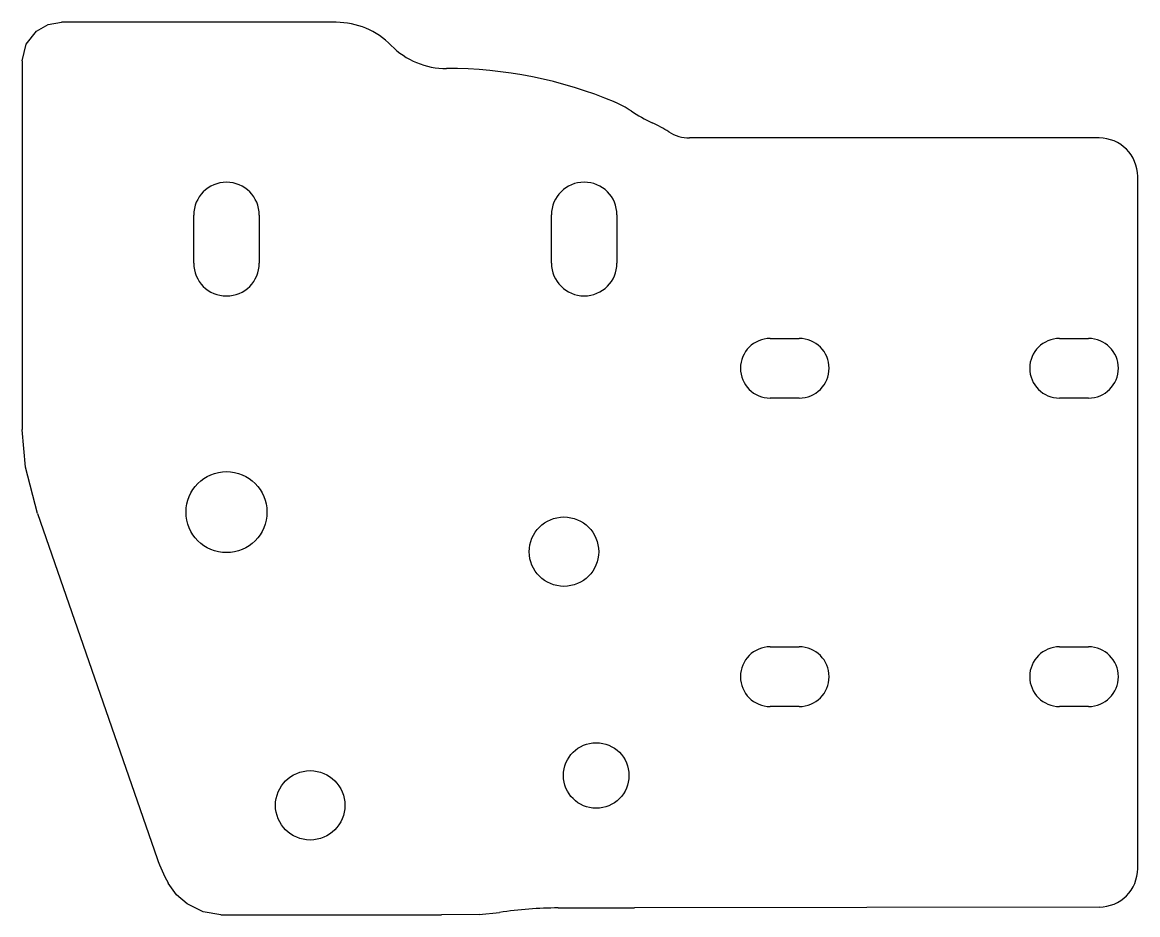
# Model space of a CAD drawing. Extents: x 273.8 to 331.6, y 146.7 to 193.
import ezdxf

# ---------------------------------------------------------------- set-up
doc = ezdxf.new("R2010")
doc.units = 0
doc.header["$MEASUREMENT"] = 0
doc.layers.add('VISIBLE', color=7, linetype='CONTINUOUS')

msp = doc.modelspace()

# ---------------------------------------------------------------- linework, layer by layer
at = {"layer": 'VISIBLE'}
for p, q in [((290.035, 192.998), (275.792, 192.998)), ((273.762, 190.998), (273.762, 171.874)), ((329.6, 186.998), (308.364, 186.998)), ((331.6, 149.095), (331.6, 184.998)), ((282.65, 180.498), (282.65, 182.998)), ((286.05, 182.998), (286.05, 180.498)), ((301.198, 180.503), (301.198, 183.003)), ((304.598, 183.003), (304.598, 180.503)), ((312.55, 176.598), (314.05, 176.598)), ((327.55, 176.598), (329.05, 176.598)), ((314.05, 173.498), (312.55, 173.498)), ((329.05, 173.498), (327.55, 173.498)), ((273.763, 171.857), (273.762, 171.874)), ((274.547, 167.508), (280.754, 149.62)), ((312.55, 160.598), (314.05, 160.598)), ((327.55, 160.598), (329.05, 160.598)), ((314.05, 157.498), (312.55, 157.498)), ((329.05, 157.498), (327.55, 157.498)), ((281.318, 148.347), (281.327, 148.328)), ((301.542, 147.048), (305.5, 147.048)), ((329.604, 147.095), (305.5, 147.048)), ((284.06, 146.699), (295.503, 146.699)), ((297.451, 146.701), (295.503, 146.699)), ((297.451, 146.701), (298.508, 146.816))]:
    msp.add_line(p, q, dxfattribs=at)
at = {"layer": 'VISIBLE', "flags": 128}
for points in [[(273.762, 190.998), (273.957, 191.855), (274.502, 192.543), (275.11, 192.881), (275.792, 192.998)], [(274.547, 167.508), (273.927, 169.915), (273.763, 171.857)], [(284.06, 146.699), (283.147, 146.845), (282.312, 147.255), (281.757, 147.734), (281.327, 148.328)]]:
    msp.add_lwpolyline(points, dxfattribs=at)
at = {"layer": 'VISIBLE'}
for centre, radius in [((284.35, 167.585), 2.1), ((301.85, 165.533), 1.8), ((303.521, 153.921), 1.7), ((288.69, 152.373), 1.8)]:
    msp.add_circle(centre, radius, dxfattribs=at)
for centre, radius, start, end in [((290.035, 188.998), 4, 44.43732, 90), ((295.747, 194.599), 4, 224.43732, 270.24114), ((295.858, 168.399), 22.2, 67.10197, 90.24114), ((302.55, 184.243), 5, 56.21045, 67.10197), ((309.78, 195.048), 8, 236.21045, 245.25016), ((303.5, 181.425), 7, 57.28313, 65.25016), ((308.364, 188.998), 2, 237.28313, 270), ((329.6, 184.998), 2, 0, 90), ((284.35, 182.998), 1.7, 0, 180), ((302.898, 183.003), 1.7, 0, 180), ((284.35, 180.498), 1.7, 180, 0), ((302.898, 180.503), 1.7, 180, 0), ((312.55, 175.048), 1.55, 90, 270), ((314.05, 175.048), 1.55, 270, 90), ((327.55, 175.048), 1.55, 90, 270), ((329.05, 175.048), 1.55, 270, 90), ((312.55, 159.048), 1.55, 90, 270), ((314.05, 159.048), 1.55, 270, 90), ((327.55, 159.048), 1.55, 90, 270), ((329.05, 159.048), 1.55, 270, 90), ((288.69, 152.373), 8.4, 199.13548, 208.63906), ((329.6, 149.095), 2, 270.11321, 0), ((301.542, 127.048), 20, 90, 98.7237)]:
    msp.add_arc(centre, radius, start, end, dxfattribs=at)

doc.saveas('drawing.dxf')
